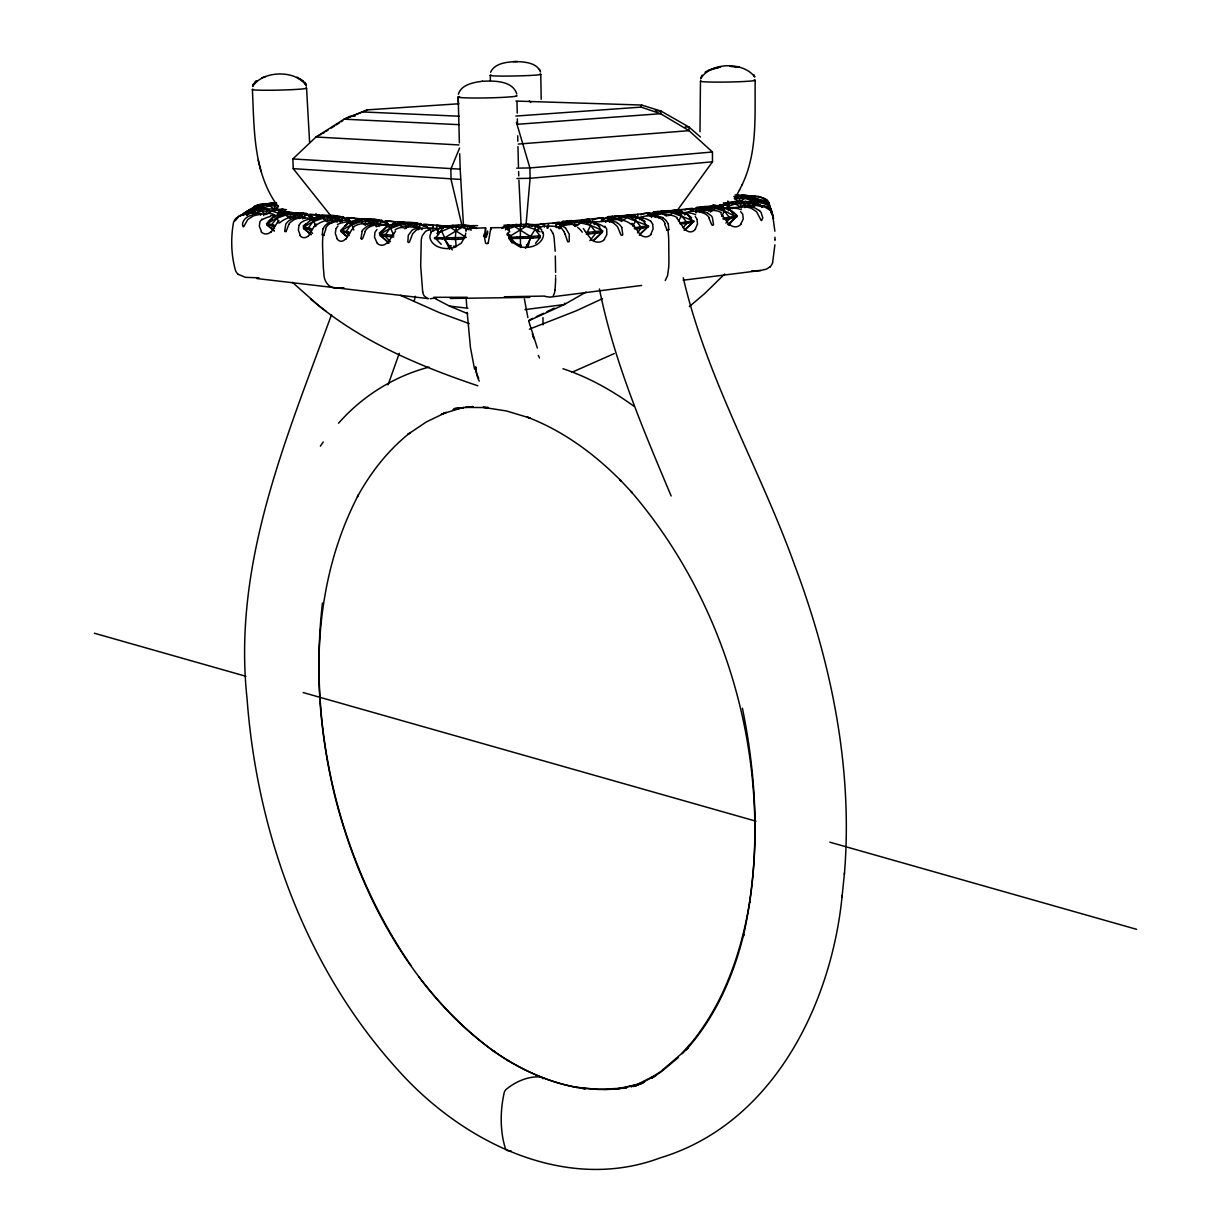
<?xml version="1.0" encoding="UTF-8"?>
<svg xmlns="http://www.w3.org/2000/svg" width="1231" height="1231" viewBox="0 0 1231 1231"><rect width="100%" height="100%" fill="white"/><g stroke="black" fill="none" stroke-linecap="round" stroke-linejoin="round"><path stroke-width="1.5" d="M448.653 226.135L448.653 227.304M508.972 226.273L508.972 225.335M542.994 324.83L542.994 317.567M774.961 239.137L774.961 237.229M487.599 231.028L487.553 233.567M555.612 276.252L555.612 275.436M574.538 225.904L574.554 224.057L560.259 225.565L560.305 228.427M774.961 239.568L774.961 240.522M508.926 227.489L490.877 227.766L488.215 243.015M418.525 229.674L418.463 227.643L414.278 229.058A36.253 19.619 -88 0 0 412.016 230.274L408.246 235.398L407.861 241.938A1.785 1.139 -79.8 0 0 408.353 242.415A2.185 1.385 -80.7 0 0 408.738 242.476L408.861 242.461A1.57 0.985 -77.9 0 0 409.446 242.045L412.631 233.813L415.924 230.397A41.9 22.604 -87.8 0 1 418.54 229.058C422.71 227.889 440.359 226.381 438.174 231.859M603.621 217.949L603.605 220.995M621.286 220.949L621.301 219.133L609.514 220.38L609.53 222.196M508.926 228.12L508.926 229.566M555.612 277.744L555.596 279.299M649.922 213.101L649.891 215.748M666.787 216.133C668.356 211.686 653.415 214.117 655.231 217.348M268.066 221.611L273.282 217.01L279.16 214.517L296.379 215.025L304.873 217.949L304.919 214.332L306.288 213.455L312.397 216.733L314.197 220.01M692.807 208.624L692.776 211.409M555.581 279.745L555.566 281.376M710.425 211.301L710.456 209.747L699.562 210.886L699.562 212.455M555.55 281.822L555.027 289.977M774.899 244.831L772.591 262.865M508.341 232.49L508.434 235.09M699.993 131.779L700.454 81.246M844.343 874.179L844.497 872.733C852.96 767.775 831.294 662.524 794.441 564.583C759.665 468.072 706.471 378.256 683.251 277.714M484.029 234.152L485.491 235.136L484.537 236.691L485.46 236.706L484.075 235.829M316.167 216.01L316.028 213.486M526.16 223.38L530.099 178.295L529.899 167.939L516.405 122.269M520.298 226.473L520.513 247.493M331.524 314.628C286.392 438.421 232.397 563.29 247.046 698.531C257.094 833.926 306.304 969.489 398.582 1070.647C462.225 1141.722 565.137 1193.578 660.308 1157.832C772.068 1124.149 830.956 1005.912 842.05 896.845L842.204 895.245M842.05 896.845L844.497 872.733M322.46 603.005C307.919 728.998 338.956 860.531 410.815 965.335M465.733 233.121L465.318 235.736M456.224 227.443L455.332 237.798L456.255 246.646M508.818 228.597L508.511 230.674M507.295 227.458L507.711 225.119L527.484 224.18L535.07 224.704L540.609 227.443M466.01 231.305L466.426 229.843M700.854 77.892L700.67 78.661L702.224 75.199L700.701 78.63C710.656 62.012 743.57 61.442 754.772 76.999L753.818 74.922L754.511 76.245M414.108 301.487L415.339 296.271M458.363 94.279C461.271 84.431 473.75 82.369 482.521 81.261M276.606 203.623L264.957 204.269L257.848 207.516L263.496 205.177L269.727 205.808L274.051 209.193L274.882 205.808M246.785 215.01L255.079 210.393L261.418 211.055L265.804 214.502L266.681 211.055M562.429 223.611L562.998 221.334L590.126 220.703L599.805 226.519M733.553 213.548L730.045 209.947C719.319 206.223 706.625 207.747 696.13 211.901L697.023 207.362C710.733 205.9 726.89 203.715 736.923 215.533M252.586 86.524C262.68 70.336 295.979 69.49 306.304 85.816L305.15 83.093L306.304 85.816M739.569 949.917L743.77 934.406L743.309 936.329C777.7 781.9 733.999 611.345 631.026 491.477L632.334 492.846L619.901 479.628L621.286 481.09C594.45 453.931 562.967 430.681 527.083 417.063L530.207 418.125L506.418 410.954L482.998 407.307L488.23 407.569L465.472 407.415L473.104 406.569L454.393 408.6L463.918 407.553L453.07 409.584L462.379 407.692L441.406 414.155L446.207 412.37L426.326 421.941L407.784 434.435L410.354 432.558C388.334 449.823 370.823 472.273 357.421 496.739L358.452 494.877C310.289 586.818 310.874 696.884 334.74 795.765C359.775 894.522 411.108 990.94 494.754 1051.92L493.015 1050.674C518.205 1068.339 546.626 1081.911 577.016 1087.45L573.831 1086.973L598.143 1089.466L622.147 1088.158L616.977 1088.912L640.305 1083.726M252.647 86.262L253.401 84.354L252.801 85.678M465.21 236.183L461.286 243.169L454.685 247.277M515.789 116.068L641.074 107.112L641.643 105.035L660.985 111.067L689.006 127.055L700.439 136.98M652.907 216.456L654.092 211.84C666.694 210.916 681.82 207.716 691.653 217.856M527.991 247.231L530.576 236.506L535.116 229.428L535.07 224.704L536.608 227.012M644.675 221.718C634.427 213.425 618.377 217.579 606.868 221.318L608.36 216.61L627.441 215.517L635.15 215.979L644.936 221.58M739.031 951.563C728.198 987.354 711.318 1021.822 686.206 1049.797L688.437 1047.289L682.22 1053.721M490.569 72.275C494.6 63.243 506.557 62.104 515.25 61.596M564.829 303.057L564.321 304.534L528.884 320.691M399.29 353.297L388.042 384.888M298.979 225.365L298.348 230.012L300.133 234.983M322.845 228.904L322.276 234.721M335.955 228.828L335.309 233.49L337.125 238.537M653.246 214.086L654.092 211.84L647.183 215.41C659.724 211.67 674.757 211.332 687.467 214.456L689.929 216.887M668.772 229.551L668.279 223.703M325.892 229.181L323.799 234.859A1.662 0.985 -79.8 0 1 323.399 235.244M505.495 229.874L507.711 225.119L501.771 228.027M459.578 148.043L450.823 169.216L451.085 179.557L461.687 224.35M235.044 220.857L239.583 215.671L253.925 212.486M742.031 184.912C757.757 152.367 754.68 115.329 755.188 80.261M441.206 244.292L436.174 239.091L436.128 237.398L444.099 226.073C454.762 225.796 466.764 222.626 476.474 228.227M362.099 231.259L361.037 238.414M365.299 231.551L362.637 238.552A1.693 1.016 -79.8 0 1 362.083 239.029M726.367 204.608L727.398 202.453L734.799 201.576L753.11 201.699L759.973 204.823L761.989 207.393M736.769 195.037L739.554 189.897M739.462 190.051L742.108 184.742M288.808 224.488L286.192 231.29M490.846 227.812L490.907 229.628M299.118 225.042L300.887 222.611A32.345 25.005 -81.7 0 1 309.75 219.103M525.545 248.154L530.607 238.214L540.07 237.552L540.04 235.86L535.116 229.428L525.991 226.396L507.018 226.027L501.971 228.074M467.257 228.474L485.583 227.843L484.291 236.46L485.568 243.046A1.785 1.754 -55 0 0 488.23 243.03M243.646 214.886L246.431 211.486L251.447 209.285L261.234 207.931L263.572 206.469L263.696 209.47M336.125 228.458L337.956 225.981M393.489 234.198L387.426 243.415M721.628 216.302L724.382 211.224L723.12 206.762L724.043 208.947L719.258 206.531M678.45 221.272L681.528 215.779L680.528 211.224L681.605 213.425L672.818 210.778L668.787 212.655M313.982 226.796L308.627 235.798M351.466 230.197L345.896 239.383M632.626 226.227L635.858 220.641L635.15 215.979L636.365 218.21M252.971 214.009L256.602 209.455L265.034 208.778L281.822 209.424L287.762 212.717M276.806 223.411L271.035 232.213M243.23 214.779C245.723 210.101 257.91 206.623 260.603 209.87M393.735 233.767L395.551 231.213M566.352 222.549L559.151 228.766L562.998 221.334L555.766 225.011C570.999 218.995 588.818 223.303 602.882 230.966L601.913 232.551L586.356 234.244L590.557 225.458L590.126 220.703L591.511 222.934L586.279 220.457M251.016 210.039L253.832 206.977M271.728 219.441L273.282 217.01L280.622 213.64L299.764 212.886L306.288 213.455L308.427 215.625M314.197 226.442L316.136 223.996M431.081 232.998C427.126 239.06 434.035 245.969 439.882 247.431A23.666 23.358 83.9 0 0 447.315 248.57M351.666 229.889L353.666 227.412M277.052 223.011L278.991 220.611M320.352 446.145L323.276 441.991M345.649 226.165L347.419 223.673C359.483 217.872 375.855 216.81 387.796 223.396L389.365 226.089M676.327 211.747L712.487 161.815L712.441 151.998L689.037 130.671L660.57 113.698L641.074 107.112M695.361 229.012L697.485 223.934L697.054 219.364M650.968 233.936L653.122 228.781L652.645 224.15M384.303 229.674L386.165 227.15C398.413 221.18 415.062 220.211 427.203 226.858L428.865 229.612M247.031 211.932L249.247 209.793A13.526 13.126 37.7 0 1 252.047 208.454M278.268 216.61L280.283 213.963L271.943 211.04L261.418 211.055L254.663 213.409M553.258 295.578L554.119 294.009A13.126 4.385 86.7 0 0 554.996 290.07M535.547 243.307L540.07 237.552M241.214 215.487L243.523 213.286A13.756 13.403 54.8 0 1 246.354 211.855L250.155 210.809M589.926 240.63L595.604 233.49L595.573 231.797L590.557 225.458L585.633 222.088M750.725 201.053L752.633 198.683L750.772 196.498M637.458 232.782L640.889 228.551L648.614 226.673M683.082 227.766L686.544 223.58L693.961 221.749M740.831 223.996L743.247 218.964L742.755 214.44A7.832 7.186 -36.3 0 0 742.57 214.009L740.631 211.67M725.905 223.042L729.383 218.918L736.846 217.025M665.248 280.545L667.617 275.436L668.695 267.235A106.543 71.983 84.1 0 0 668.91 262.034L668.725 240.122A112.667 75.983 84.3 0 0 668.556 236.552L668.325 233.536A44.947 30.852 84.5 0 0 667.956 230.243L666.848 230.182M388.873 243.123L379.64 234.198L386.165 227.15L393.674 223.596M604.329 239.137L606.821 234.629L606.714 229.104A8.74 7.494 -55.6 0 0 606.483 228.72L604.852 226.212M347.204 236.968L340.572 230.505L347.419 223.673L354.867 220.18M310.874 234.567L303.272 228.058C312.105 212.748 338.294 211.886 351.881 221.949M444.791 227.196L442.729 226.042A43.824 23.435 -87.8 0 0 438.651 225.519L436.513 225.519L436.59 228.551A6.001 3.293 -88.2 0 1 436.543 229.597L443.16 226.996L461.917 227.35L471.381 225.658L473.135 227.966M338.51 423.249C362.283 396.151 394.135 376.24 429.019 367.115M266.542 223.303L267.342 223.611L273.282 217.01M246.969 215.379L249.354 212.763L256.602 209.455M724.69 274.005L704.624 293.609L689.36 306.596M537.716 225.935L538.516 225.211M376.963 229.535L375.132 232.044A8.632 7.925 34.9 0 0 374.916 232.459L374.501 237.198L376.84 242.384M594.188 240.183L601.913 232.551L601.882 230.859L597.097 224.057L589.757 221.657L581.509 222.534L575.662 226.335L570.199 222.796L558.12 227.827M719.458 208.024L735.045 216.441L736.846 216.087M639.274 235.183L646.983 227.643L646.967 225.981L642.09 219.272M390.396 241.661L385.38 236.521L385.349 234.844L392.566 224.55L410.939 225.119L419.617 224.365L420.602 223.411L422.479 225.642M467.518 228.197L467.657 229.151M685.544 229.335L692.438 222.688L692.407 221.057L687.467 214.456M770.067 266.85L766.359 269.158L760.696 270.481M712.795 207.223L715.765 205.038M728.198 224.611L735.061 218.056L735.045 216.441L730.045 209.947M331.755 217.01L293.224 168.662L292.855 158.937L316.013 137.01L344.065 119.192L367.623 109.851L458.978 103.758M593.48 240.337L601.913 232.551M639.997 234.059L646.983 227.643M728.49 224.858L731.306 222.288M684.082 230.289L692.438 222.688M728.136 224.304L735.061 218.056M678.419 1057.46L661.201 1071.801L651.445 1078.294L655.938 1075.479L635.673 1085.88L644.582 1082.08L634.103 1086.019L639.597 1084.249M262.08 219.056L260.11 221.457A7.771 7.294 31.2 0 0 259.895 221.872L259.31 226.366L261.387 231.29M303.088 226.119L305.75 223.78M344.711 226.027L347.419 223.673M379.271 233.151L386.165 227.15M714.057 204.685L713.334 205.269A9.725 9.571 -48.4 0 0 712.057 206.639M696.13 211.886L700.901 208.454M432.958 231.089L435.974 229.397M657.816 212.963L652.922 216.456L661.678 213.194L665.817 215.764M606.883 221.318L611.899 217.779M727.952 201.269L728.136 202.423L720.827 205.977L727.536 203.377L735.215 203.823L740.723 207.131L745.924 203.5L753.341 202.623L759.973 204.823L752.172 202.115L751.879 200.93M752.926 196.529L751.849 196.514L753.234 201.022L744.786 198.36L734.261 198.668L739.677 201.915L744.786 198.36L752.033 197.514L758.542 199.684L751.818 196.621L733.876 196.514L737.292 197.914M317.121 216.856L309.735 220.287M710.302 212.04L715.657 208.424L724.382 211.224L729.368 217.302L729.383 218.918L723.105 219.118M668.571 215.702L672.695 212.932L693.945 221.041M542.502 224.796L543.348 224.288A38.946 17.003 86 0 1 545.579 223.673L559.582 222.411L555.797 222.611A40.392 22.543 79.3 0 0 554.55 222.842L552.827 223.488M279.083 211.286L279.622 211.286M265.834 214.502L271.943 211.04L281.822 209.424L283.976 211.501M282.884 208.778L282.007 209.347L284.792 209.516M621.24 221.488L626.918 217.749L648.599 225.95M396.136 224.873L380.271 234.09L380.317 235.752L388.796 242.799M323.076 133.302L324.707 132.256M326.338 131.209L327.969 130.163M331.247 128.055L334.524 125.962M336.155 124.916L339.448 122.808M341.079 121.761L342.726 120.7M346.019 118.607L349.296 116.499L355.036 116.099M357.098 221.411L341.51 230.489L341.541 232.136L347.142 236.752M282.238 214.979L284.9 213.302M319.137 218.056L303.811 226.996L303.842 228.612L311.243 234.69M266.142 205.054L268.804 203.777A34.976 27.513 79.9 0 1 272.39 203.023M282.422 214.81L267.342 223.611L267.389 225.211L274.375 231.089M714.349 207.5L715.934 206.593M278.329 205.808L269.727 205.808L261.449 208.701L264.957 204.269M252.386 210.501A65.628 60.011 8.5 0 1 256.017 210.086L260.541 208.362M267.512 204.007C265.819 202.93 256.233 204.192 253.586 207.485A11.802 9.986 78.1 0 0 252.016 209.916M318.675 218.195L321.414 216.502M280.622 213.64L271.851 224.304L271.897 225.919L274.575 228.566M356.344 221.534L359.175 219.81M434.466 237.598L444.745 237.783L461.917 227.35L469.18 229.782M583.602 220.78L585.402 219.887M395.074 224.965L397.998 223.226M404.707 228.812L410.939 225.119L419.879 228.181L419.617 224.365L417.017 223.088M366.946 224.381C372.901 219.795 381.256 220.395 387.796 223.396M640.874 214.794L642.705 213.902A38.853 26.02 86.1 0 1 647.429 213.117L649.922 212.978L627.241 215.394A24.035 16.48 84.4 0 0 626.641 215.579A12.525 9.325 77.2 0 0 625.656 215.887M714.996 207.424L715.811 206.993M328.708 220.964L333.355 218.287L341.956 217.579L349.466 220.01L351.343 223.334M563.998 222.719L567.122 220.903M586.002 292.132L564.321 304.534L524.929 309.627M594.173 219.672L596.081 218.779A25.913 17.88 85.8 0 1 597.158 218.456L603.621 217.81L590.403 219.01A42.531 27.959 84 0 0 585.864 219.687M291.747 217.656L296.379 215.025L304.919 214.332L312.397 216.733M612.376 216.194L607.652 218.872L608.36 216.61L601.282 220.226L608.052 217.533L615.746 218.01L619.87 220.626M274.067 209.193L278.56 206.639M654.83 213.209L658 211.44M436.897 233.351L450.546 227.535L466.257 237.46L444.745 237.783L441.452 230.828M697.638 208.731L700.824 206.977M296.871 214.456L299.764 212.886L306.688 215.071M272.651 210.255L275.467 208.762L280.576 210.409M333.478 217.672L336.478 216.087L343.495 218.302M321.66 134.041L316.013 137.01L458.917 144.935M459.163 124.67L344.065 119.192L367.623 109.851M697.023 207.362L690.268 210.886L697.038 208.239L704.763 208.685L708.918 211.193M371.316 220.995L374.424 219.38L383.333 222.211L381.364 219.995L380.241 220.934L380.41 224.673L371.608 221.642L353.636 221.118L346.373 231.228L346.419 232.89L349.112 235.613M723.105 218.164L735.045 216.441M460.64 226.843L463.979 225.135L471.304 227.396M410.231 224.411L413.447 222.78L418.863 224.504M676.604 212.532L681.528 215.779L686.529 221.949L686.544 223.58L680.128 223.78L680.112 222.826L692.407 221.057M602.528 298.641L576.185 310.827L529.422 329.154M523.59 226.104L527.484 224.18L532.961 225.873M580.447 220.826L581.663 220.287A42.193 27.713 84.2 0 1 586.679 219.472L588.864 219.349L588.88 220.949M634.304 227.812L646.967 225.981M444.099 226.073L436.59 229.705L443.622 226.535M579.816 221.488L582.448 220.211L587.879 221.857M586.31 232.551L601.882 230.859M529.13 320.106L532.7 318.398M536.27 316.69L543.41 313.29M546.979 311.581L550.549 309.873M551.734 309.304L554.119 308.165M624.779 216.779L627.441 215.517L632.796 217.133M614.331 353.543L572.092 372.224M684.159 209.978L685.405 209.439M710.718 207.47L713.103 206.546A42.823 37.392 81.1 0 1 719.35 205.592L728.506 204.761L728.521 207.824A5.124 4.724 81.7 0 0 728.583 208.67M720.827 205.977L727.475 202.915L723.289 202.946M672.818 211.163L674.111 210.624A41.008 29.298 84 0 1 679.404 209.793M711.333 208.193L715.396 206.316L720.581 207.901M239.722 215.702L235.89 218.364A12.187 11.802 -83.8 0 0 233.521 222.442C230.659 238.137 231.136 255.186 235.536 270.589A12.125 11.756 -79.3 0 0 238.214 274.405M740.339 198.006L744.293 196.206L752.633 198.683M741.401 203.1L745.432 201.269L753.941 203.792L753.11 201.699L754.557 206.223L745.924 203.5L735.215 203.823L726.721 207.039L728.752 210.286M501.709 228.104L507.372 225.581M257.848 207.516L264.219 204.731M249.354 212.763L255.848 209.916M659.754 212.301L660.37 212.055A25.389 17.265 82.9 0 1 661.416 211.747L666.679 211.132M707.902 207.485L709.502 206.931A36.93 32.206 81.5 0 1 713.765 206.131L728.506 204.731M669.91 211.24L670.572 210.993A41.423 29.559 84.1 0 1 675.865 210.162M437.113 228.935L438.174 228.551M507.018 229.32L514.604 226.566L530.576 236.506L540.04 235.86M716.781 206.223L719.643 205.362M252.016 208.378L255.91 207.331M728.044 204.007L734.799 201.576L738.292 202.992M565.952 222.365L571.246 220.472L574.215 221.626M611.145 217.641L616.377 215.779L619.255 216.902M656.708 212.871L661.893 211.024L664.663 212.147M699.47 208.393L704.609 206.577L708.641 208.254M304.288 226.104L303.595 227.15L305.242 225.765M447.422 227.166L452.716 225.304L457.409 227.089M261.711 77.892L265.557 76.553M510.85 226.212L516.189 224.35L520.759 226.135M250.693 215.533C246.154 216.502 240.737 222.042 243.061 226.735A2.047 1.216 -81.5 0 0 243.399 226.75A1.662 0.985 -80.5 0 0 243.83 226.519L247.77 219.487L253.217 216.01A33.976 31.868 -81.5 0 1 256.864 214.994C262.326 214.148 275.836 210.747 274.99 217.764M284.207 214.671L289.162 212.963L293.855 214.671M320.66 217.887L325.707 216.148L328.846 217.318M358.344 221.226L363.484 219.457L368.192 221.211M397.09 224.642L402.322 222.857L405.461 224.042M268.435 205.254L273.205 203.623L277.744 205.269M260.172 210.424L265.034 208.778L269.681 210.455M638.751 1084.219L630.964 1086.711L642.29 1082.649L633.211 1086.527L655.061 1075.432L650.553 1078.325L661.032 1071.293L680.835 1054.29L690.114 1044.365L687.944 1046.935C723.089 1005.927 741.462 953.209 749.925 900.507L749.633 902.231C759.373 837.834 755.465 771.852 742.401 708.21M717.796 206.208L719.012 205.869L719.042 207.485M431.296 228.658L425.618 231.305L422.479 235.383A13.156 6.032 -88.7 0 0 421.248 240.014L420.679 265.834L422.679 291.885M402.291 227.396L405.891 226.519L418.463 227.643M641.474 1083.588L621.717 1088.404L626.841 1087.604L615.823 1089.02L604.683 1089.604L582.201 1088.327L585.433 1088.727C557.551 1085.08 530.961 1074.463 507.003 1059.953L508.865 1061.122C473.535 1039.456 443.699 1009.759 418.802 976.814M243.446 214.086L249.554 212.825M700.824 207.747L702.085 207.454A38.7 30.637 -89.2 0 1 703.778 207.177L719.042 205.762M436.497 297.81L430.435 298.733M324.846 220.072L337.094 220.411L337.156 222.18M309.735 218.733L312.443 218.226L312.505 220.764M362.683 223.442L375.701 223.842L375.763 225.842M270.512 215.64L274.913 214.886M386.534 225.458L388.904 225.011L388.934 227.427M288.069 216.687L299.672 217.087L299.718 218.641M300.302 217.779L312.443 218.226M266.558 223.627L267.389 225.211L275.405 225.719L267.342 223.611M303.842 228.612L312.151 229.135L303.811 226.996M507.603 234.044L509.003 236.829L511.557 237.214L530.576 236.506M375.701 223.842L373.347 224.288A44.331 33.622 -85.2 0 0 367.177 226.196L363.299 229.32A10.233 7.94 -88.5 0 0 362.083 231.243M388.904 225.011L378.933 224.119L371.608 226.027A26.128 19.788 -85.6 0 0 370.423 226.566A13.326 10.156 -87.3 0 0 365.007 231.259M341.541 232.136L350.143 232.69L341.51 230.489M337.094 220.411L329.693 222.272A25.62 19.958 -85.7 0 0 328.508 222.796M349.958 224.119C349.45 217.672 337.894 220.872 332.801 222.549A25.651 19.988 -85.6 0 0 331.616 223.073M349.896 221.549L347.111 222.057A33.822 27.621 88.7 0 0 337.448 224.488M380.317 235.752L393.766 237.014M299.672 217.087L292.209 218.903A25.297 20.235 -85.7 0 0 290.978 219.41M463.595 237.922L463.61 238.922L455.362 239.506L434.481 238.583M530.607 238.214L509.034 238.537L509.003 236.829L525.991 226.396L534.485 225.627L538.978 227.119M272.39 203.007L276.436 202.684L268.45 203.454L268.512 204.977M722.905 204.777L723.674 204.685M550.488 297.071L641.597 285.454M634.319 228.766L640.889 228.551L640.859 226.889L635.858 220.641L630.934 217.333M683.174 280.206L760.589 270.481L753.864 270.928M472.042 225.658L477.628 225.627M260.649 215.148L260.587 213.609L254.955 214.44A39.192 36.776 -81.4 0 0 250.693 215.517M723.397 205.1L728.429 204.315M251.94 212.517L254.248 212.286L254.294 213.625M380.271 234.09L393.72 235.336L390.719 228.381L399.706 225.196L403.46 227.904M744.94 207.654L744.924 206.116L756.142 205.423L764.943 207.131L770.067 210.193A12.341 11.448 81.5 0 1 772.545 214.24M538.224 230.366C535.485 224.657 555.012 225.919 559.289 227.104A38.93 17.111 86.1 0 1 561.582 228.474L564.09 231.597M594.158 222.811L594.127 221.995L607.852 221.165A44.962 29.729 84 0 1 613.346 222.934L616.869 225.95A10.279 6.617 82.5 0 1 618.024 227.873L620.886 234.829A1.708 1.262 76.4 0 0 622.778 234.659L621.763 227.458M639.781 217.995C644.259 215.148 652.399 215.302 658.17 217.625A25.82 17.849 84.4 0 1 659.247 218.102M684.775 213.24C689.314 210.409 697.269 210.701 703.024 212.948A24.959 17.926 84.4 0 1 703.978 213.348A13.033 9.433 86.1 0 1 709.179 217.733M728.521 210.747L728.475 207.839L744.94 206.885A42.67 37.422 81.4 0 1 751.295 208.27L756.526 211.686L761.035 220.241A1.631 1.123 80.4 0 0 761.65 220.503L762.774 217.841L761.25 212.932A9.894 8.848 86.6 0 0 759.496 210.578M531.946 226.058L531.884 224.888L544.379 223.996L544.425 227.027M588.864 219.349L574.185 220.688M634.073 216.01L634.057 214.625L619.224 215.994A39.146 27.467 82.1 0 0 614.254 216.825M666.894 211.132L678.173 210.024L678.189 212.363M679.404 209.732L692.807 208.501L689.945 208.608M482.152 81.292C493.754 80.692 512.435 80.43 516.789 93.879M712.487 161.815L530.099 178.295L516.928 178.51M263.296 204.392L257.187 205.439A15.741 13.603 85.3 0 0 253.724 206.731M712.441 151.998L529.899 167.939L516.712 168.139M324.199 235.29L322.968 235.398A44.685 34.591 -85.7 0 0 322.707 238.66L322.584 241.661A112.206 85.539 -85.5 0 0 322.537 245.215L323.307 266.958A100.557 76.861 -85.2 0 0 323.861 272.974C323.568 280.899 328.862 289.116 337.494 287.916A99.219 77.061 -87.1 0 0 342.987 287.7L343.834 287.654M517.251 124.3L660.57 113.698L660.985 111.067L655.231 110.836M423.602 226.258L423.526 224.534L436.189 225.181A39.592 21.204 -87.7 0 1 439.744 225.889M263.572 206.469L261.464 206.608A65.32 63.35 -52.4 0 0 258.664 206.762A45.532 44.562 -72.6 0 0 255.879 207.131M265.281 204.238L267.327 204.131L267.342 205.069M675.865 210.101L678.173 210.024M444.745 226.089L446.068 226.058M511.25 1151.062L507.249 1150.493A10.202 6.986 -67.8 0 1 505.664 1149.308C499.817 1131.443 500.094 1110.27 504.371 1091.959A10.233 7.063 -68.4 0 1 505.879 1089.62C515.158 1081.726 528.73 1075.786 540.948 1077.017A10.14 6.955 -68.9 0 1 542.486 1078.233L542.917 1078.787M423.51 224.381L426.095 224.35A39.177 26.02 -85.2 0 1 430.927 225.242M259.002 277.852L245.461 277.329L238.26 274.359M346.68 220.226L346.68 217.656L352.128 217.856A37.376 28.513 -87.6 0 1 352.758 217.933L354.39 218.256A22.866 17.434 -87.8 0 1 354.759 218.364L357.498 219.564M395.043 222.257L393.581 221.749A40.854 31.729 -86.9 0 0 388.027 221.088L385.118 221.026L397.382 221.872A42.285 31.852 -85.1 0 1 403.137 222.519L405.214 223.411M398.152 223.365L398.121 222.165L400.614 222.149A42.023 31.637 -85.2 0 1 406.368 222.796M398.121 222.165L415.062 223.396M346.557 217.656L364.161 219.072A23.866 18.45 -85.6 0 1 364.838 219.241M359.729 220.964L359.652 218.81L367.315 219.349A23.897 18.48 -85.7 0 1 368.007 219.518M515.512 61.596C524.191 61.796 536.916 62.473 540.532 71.983M513.189 61.627L517.574 61.55M317.983 215.102A26.59 20.588 -83.6 0 0 316.305 214.763L309.75 214.44L321.83 215.271M322.384 217.287L322.322 215.548L324.876 215.548A41.085 32.621 -85.3 0 1 330.77 216.194L333.57 217.456M515.974 101.065L641.643 105.035M518.282 144.073L689.037 130.671L689.006 127.055L685.175 126.885M463.395 224.273L460.194 169.17L292.855 158.937M460.486 179.418L293.224 168.662M503.91 225.227L508.972 225.15M483.706 235.66L485.999 235.629L485.583 227.843M507.326 235.306L509.634 235.275A17.511 3.831 -88.8 0 0 509.911 234.506M467.318 297.286L433.82 297.302M504.295 296.779L544.225 296.086M450.254 298.456L529.792 297.379M287.469 213.825L287.423 212.501L299.025 213.271A37.269 32.206 -85.8 0 1 304.596 213.686M752.664 270.958L751.525 270.958M633.888 214.625L631.164 214.963A24.005 16.434 84.4 0 0 630.441 215.179M667.541 211.117L667.679 212.378M741.985 196.468L741.97 195.36L758.511 196.36L766.805 199.637A11.941 10.756 -76.7 0 1 769.129 203.361L773.56 218.626M735.138 194.883L744.524 195.39A32.975 28.482 -79.4 0 1 747.832 195.96L749.387 196.483M741.97 195.36L747.063 195.529A38.146 32.929 -79.1 0 1 750.91 196.083L752.233 196.452M278.468 215.563A5.062 4.878 -83.8 0 0 278.498 214.733L278.391 211.701L287.808 212.286A41.177 38.469 -81 0 1 294.501 213.04L296.24 213.609M287.423 212.501L292.686 212.655A37.315 34.837 -81.5 0 1 298.533 213.532M549.641 297.117L545.933 296.548M279.237 211.686L280.499 211.317M436.513 225.519L451.438 226.089M751.31 202.423A5.355 5.278 85.7 0 0 751.341 201.853L751.341 198.806L753.526 198.883A66.012 64.935 24.9 0 1 757.157 199.207A45.224 44.885 34.5 0 1 759.358 199.622M280.237 211.701L281.36 211.347L280.668 211.717M281.576 211.347L283.422 211.455M544.379 223.996L542.64 223.98A45.27 19.727 86.1 0 0 539.517 224.581M281.545 211.747L291.855 213.594M363.576 111.975L459.148 116.206M753.28 202.146L754.372 202.207M755.157 196.606L760.835 197.283M734.799 66.674L739.292 67.336L730.106 66.382M752.987 205.162L752.957 206.854M283.253 211.84L285.438 211.624M755.018 204.638L752.756 204.484L752.772 206.239M285.007 209.532L286.577 209.67M322.322 215.548L334.432 216.348A39.961 30.806 -83.6 0 1 339.833 216.995L340.541 217.272M359.652 218.81L375.486 219.887A37.684 29.529 -82.9 0 1 376.132 219.98L377.809 220.303A23.066 18.065 -83.4 0 1 378.179 220.411L379.64 220.903M260.587 213.609L253.201 212.963L253.278 214.825M744.924 206.116L750.618 206.854M757.234 204.854L764.143 206.177M256.787 278.545L428.757 298.671M728.475 207.839L732.876 208.516M435.328 298.718L449.453 306.073L467.903 308.258M521.282 245.246L518.02 244.384M699.562 210.886L701.747 211.24M639.766 217.195L642.659 217.702M710.456 209.747L712.58 210.101M655.215 215.563L661.909 217.225A25.789 17.819 84.4 0 1 662.986 217.718M621.301 219.133L623.794 219.58M684.759 212.455L687.19 212.886A32.514 23.374 90 0 1 695.684 214.779M666.802 214.332L669.526 214.856M594.127 221.995L596.235 222.38M609.514 220.38L616.177 222.165A25.636 16.988 84.4 0 1 617.085 222.596M759.389 199.453L763.235 200.345M760.173 202.792L764.236 203.746A13.88 13.664 -64.5 0 1 767.19 205.085L769.59 207.254M288.408 212.071L292.855 213.502M574.554 224.057L577.801 224.919M735.661 215.256L736.754 215.656M545.764 296.502L544.964 296.286M427.557 298.456L424.172 295.902A13.095 6.001 -88.3 0 1 422.679 291.87M560.259 225.565L562.182 226.196A45.162 19.911 85.9 0 1 565.614 228.012M94.387 633.242L245.908 676.296M303.195 692.561L755.942 821.185M829.863 842.189L1136.613 929.328M317.983 215.148L320.075 215.948M406.353 222.857L407.784 223.365M562.967 368.731C588.433 377.148 612.053 390.442 633.734 406.107M280.391 210.363L286.284 212.255M419.617 224.365L427.203 226.858M451.423 245.938L450.238 245.492M477.843 385.78C421.279 366.715 364.961 343.172 318.214 305.242L326.153 311.428M345.249 218.856L343.203 216.671L341.956 217.579L342.018 221.257L333.355 218.287L315.782 217.764L308.489 227.72L308.535 229.335L312.566 233.382M430.973 225.011L432.866 225.827M305.827 214.24L307.365 214.84M469.257 323.645L439.39 312.628L400.383 295.302M751.926 197.068L758.542 199.684M534.777 225.165L539.101 226.935M470.965 226.119L476.72 228.489L470.55 226.581L470.996 230.382M449.453 306.073L467.703 313.674M281.099 209.886L286.1 212.009M753.003 196.714L754.465 197.422M547.426 227.366L548.426 227.858M303.026 213.163L307.073 215.01M517.543 244.184L515.466 243.046M339.833 216.379L342.541 217.61M377.886 219.687L383.333 222.211M631.288 215.748L634.657 217.379M535.116 229.428L540.024 231.813M676.665 210.993L681.589 213.425M707.533 212.978L711.241 215.81A10.002 7.371 87.2 0 1 712.426 217.656L713.503 224.611A1.662 1.123 77.3 0 1 711.764 224.796L708.902 218.041M764.466 198.453L768.698 202.576L770.821 211.132M330.524 217.195L327.708 215.994A40.731 32.36 -85.2 0 0 321.83 215.348M440.267 226.196L442.606 228.474M539.424 227.812L541.732 229.782M308.089 215.225L309.458 216.179M766.144 201.669L768.513 203.761A7.909 6.478 31.4 0 1 768.975 204.054M767.99 207.901L771.175 211.101M303.103 80.769L296.902 77.245L304.657 82.431M767.452 204.1C764.42 202.13 751.479 198.053 752.172 203.069M515.22 242.861L511.896 239.522M592.08 240.507L585.279 231.443M365.392 225.288L360.56 221.718L351.712 224.858L353.836 229.982M415.278 224.734L419.879 228.181M327.169 221.857L322.491 218.349L313.782 221.442L315.782 226.489M736.769 216.579L736.338 215.563M375.932 221.288L380.394 224.657M290.193 218.533L285.669 215.102L277.098 218.133L278.975 223.103M337.663 217.933L342.003 221.241M729.598 225.242L723.059 216.548M300.656 214.686L304.873 217.949M267.389 225.211L273.251 229.997M310.597 298.948L318.29 305.303L292.424 282.345M565.614 228.074L569.245 234.213L569.23 241.43A1.739 1.277 79.2 0 1 568.63 241.845L568.183 241.861A1.539 1.123 80.1 0 1 567.645 241.615L565.106 234.136M640.52 235.106L634.18 226.104M271.112 228.043L273.974 230.505M759.465 210.624L754.865 207.947A36.684 32.206 81.5 0 0 750.618 206.87M768.159 204.685C765.667 201.592 751.741 197.683 751.71 202.53M685.205 230.135L679.127 221.288M767.682 203.961L771.283 210.024M550.472 229.32L553.073 233.536M632.011 223.303L633.95 225.735M650.722 221.303L652.461 223.734A8.817 7.586 -59.7 0 1 652.568 224.196M720.92 213.794L722.797 216.148M529.222 100.834L530.807 102.481M677.035 218.487L678.881 220.888M695.238 216.533L696.884 218.949M768.359 204.577L770.914 208.885L773.314 218.672M583.371 228.504L585.048 231.013M444.745 237.783L444.791 239.476L452.254 249.908M509.034 238.537L512.111 243.015M768.806 204.131L771.575 213.425L771.252 212.009M769.883 207.639L771.114 209.809M275.067 202.269C253.124 168.939 254.263 127.762 252.386 89.524M539.455 69.428L540.117 70.644M444.791 239.476L449.684 249.185M485.429 235.013L485.46 236.706M671.141 495.955C642.844 428.65 613.869 360.914 599.435 288.993M664.617 224.104L666.956 229.751A1.77 1.216 76.8 0 0 667.448 230.135M772.56 214.24L774.868 231.228M537.362 348.004L528.791 321.291M542.979 231.92C545.133 237.798 539.824 243.646 534.546 245.677A22.573 22.312 -75.8 0 1 527.853 247.293A23.343 23.081 -86.8 0 1 526.222 247.416A22.45 22.204 -87.9 0 1 518.943 246.354L511.619 241.722L508.511 235.536M533.054 336.063L534.008 338.864L532.331 333.786M771.16 209.655L771.868 212.332L771.237 209.916M260.972 171.232L258.171 160.107M474.566 369.223L470.427 347.373L467.195 312.397M751.341 198.806L751.664 200.053M458.347 225.227L458.963 227.689M527.884 317.613L524.375 298.964M309.596 142.442L306.565 88.155M466.811 307.196L466.134 297.902M290.393 216.256L290.47 217.81M327.523 219.564L327.6 221.134M309.766 214.579L309.904 217.333M740.57 203.669L740.739 207.131M739.523 198.514L739.677 201.899M521.098 225.335L518.913 180.234M365.453 222.919L365.53 224.719M405.891 226.519L405.968 228.351M385.118 221.18L385.257 224.011M471.765 227.027L471.719 225.904M258.218 210.778L258.187 209.824M282.084 211.101L282.022 209.532M263.696 213.886L263.773 215.61M261.234 207.931L261.311 209.809M555.166 251.247L554.135 238.152A13.187 4.401 87 0 0 553.088 233.49M302.703 217.348L302.764 218.918M284.346 213.548L284.284 212.224M577.077 221.872L577.031 220.718M460.194 169.17L459.686 153.737M319.337 217.21L319.275 215.271M279.083 211.347L279.114 212.271M594.173 223.211L594.219 224.627M340.218 220.688L340.279 222.272M621.901 217.164L621.87 216.041M518.605 171.463L518.759 175.941M378.933 224.119L378.979 225.935M356.575 220.872L356.498 218.533M639.797 218.379L639.828 219.78M270.389 224.488L270.42 225.411M268.127 224.134L268.158 225.058M266.819 223.734L266.85 224.657M422.002 227.95L422.048 229.582M394.966 224.657L394.889 221.888M273.513 224.781L273.544 225.704M555.319 256.002L555.596 272.343M518.466 166.785L517.943 146.566M459.363 142.827L458.209 97.08M433.066 228.443L432.989 225.211M430.465 228.704L430.527 230.859M310.212 228.181L310.243 229.135M306.981 227.889L307.011 228.828M304.626 227.52L304.657 228.474M684.79 213.625L684.821 215.01M443.222 226.104L443.268 228.397M490.261 75.368L490.384 80.446M458.209 97.003L458.363 102.896M458.086 238.106L458.117 239.091M452.608 238.183L452.623 239.168M447.268 238.168L447.299 239.153M442.344 238.06L442.375 239.045M438.021 237.875L438.051 238.86M348.158 231.72L348.173 232.674M344.834 231.413L344.849 232.367M342.372 231.028L342.403 231.982M340.91 230.612L340.925 231.566M295.902 213.378L295.932 214.471M708.902 208.054L708.887 206.962M593.496 232.367L593.527 233.336M588.849 232.736L588.864 233.721M600.651 231.459L600.666 232.428M597.466 231.936L597.497 232.905M517.712 135.795L517.82 141.211M517.359 118.807L517.466 124.531M485.276 235.029L485.137 236.567M484.783 234.69L484.814 235.675M391.381 235.583L391.412 236.567M387.18 235.336L387.196 236.321M383.749 235.029L383.764 235.998M381.195 234.644L381.21 235.613M522.436 237.152L522.452 238.137M517.005 101.542L517.235 113.083M516.928 237.229L516.943 238.214M511.557 237.214L511.573 238.199M331.601 216.487L331.631 217.595M647.906 226.073L647.921 227.043M645.783 226.566L645.798 227.52M642.705 227.012L642.72 227.981M638.843 227.443L638.858 228.397M548.38 223.58L548.426 226.612A6.001 2.57 86.5 0 0 548.395 227.15M547.18 226.95L547.21 228.32M541.194 99.28L540.778 74.337M537.793 224.688L537.839 227.135M537.901 236.398L537.916 237.383M533.146 236.721L533.161 237.706M527.914 236.968L527.93 237.968M556.243 225.996L556.274 227.627M369.7 219.826L369.715 220.949M693.299 221.165L693.315 222.103M691.268 221.626L691.283 222.565M688.314 222.072L688.329 223.026M684.559 222.472L684.574 223.427M592.603 218.964L592.65 222.149M605.79 222.396L605.76 220.78M408.338 223.196L408.353 224.334M735.892 216.548L735.907 217.472M733.953 216.995L733.968 217.933M731.106 217.425L731.106 218.364M727.444 217.825L727.459 218.764M637.843 214.24L637.873 217.379A5.709 3.847 85 0 0 637.904 218.379M651.476 217.548L651.461 215.964M681.712 209.655L681.728 212.378M696.023 212.84L696.007 211.27M738.369 197.514L738.369 195.114M728.429 204.392L728.444 206.239M722.628 205.377L722.643 207.485M727.86 201.253L727.936 203.731M559.582 224.673L559.582 222.549M750.618 195.929L750.633 197.622M741.354 206.485L741.354 208.039M516.343 95.51A29.375 1.477 -1.2 0 1 485.983 97.926A29.375 1.477 -1.2 0 1 459.594 96.557M305.857 87.924A27.113 1.246 -1.4 0 1 279.575 90.094A27.113 1.246 -1.4 0 1 253.047 89.217M754.126 79.969A27.374 1.277 -1 0 1 728.89 82.015A27.374 1.277 -1 0 1 701.024 80.984M539.932 74.075A25.266 1.093 -1.2 0 1 515.343 75.968A25.266 1.093 -1.2 0 1 491.184 75.076M479.244 381.133A31.729 31.206 -22.8 0 1 475.812 366.976M538.332 355.436A31.744 28.328 6.5 0 1 539.47 357.975M478.705 378.24A31.744 28.328 6.6 0 1 475.658 367.269M250.232 211.132A45.27 42.254 12 0 1 252.432 210.763M240.753 215.779A7.971 6.57 -55.1 0 1 241.045 215.363M239.691 215.917A18.619 17.434 -51.8 0 1 243.507 214.363M249.616 212.594A77.753 71.352 25.2 0 1 251.893 212.301M263.388 204.638A72.952 55.564 34.3 0 1 265.357 204.5M308.566 235.598A11.648 7.432 -82.6 0 1 299.856 235.475M316.475 224.965A33.483 24.62 -80.4 0 1 324.892 220.918M262.311 219.657A29.036 24.297 -66.1 0 1 270.543 216.456M270.928 231.859A15.341 9.54 -83.2 0 1 261.157 231.828M279.883 222.703A32.191 23.681 -79.3 0 1 288.192 217.949M364.807 219.487A12.448 8.648 86 0 1 366.176 220.103M438.559 234.675A5.94 3.478 -88.3 0 1 437.867 231.967M509.634 236.121A5.986 1.416 89 0 1 509.342 235.829M537.716 230.182A5.94 1.908 -82.3 0 1 537.455 231.505M487.491 232.905A17.557 2.801 -85.8 0 1 485.953 237.521M433.004 228.443A5.893 2.924 -86.8 0 1 432.927 229.597M466.657 229.058A71.952 13.541 71.9 0 1 467.211 228.366M466.134 228.843A49.517 8.971 74.5 0 1 466.518 228.535M465.672 230.074A14.926 1.431 89 0 1 466.01 230.305M464.887 236.075A8.74 2.662 -66.7 0 1 464.779 236.49M454.67 247.262A22.943 22.65 -86.3 0 1 447.53 248.539M430.835 232.336A20.265 10.125 80.5 0 1 432.881 230.797M436.297 228.735A81.969 25.251 -60.6 0 1 437.359 228.335M456.193 246.062A9.617 6.247 -15.8 0 1 453.485 246.231M539.147 228.243A81.231 13.495 61.2 0 1 539.855 228.735M541.563 230.736A17.557 5.54 -88.5 0 1 542.625 233.121M508.188 235.367A8.617 4.278 60.7 0 1 508.126 234.906M507.988 229.982A14.926 1.785 84 0 1 508.372 229.474M507.31 233.244A71.829 2.108 -74.3 0 1 507.049 234.459M527.837 244.415A9.771 6.663 7.1 0 1 526.514 244.969M353.42 226.735A33.099 25.959 -89.3 0 1 362.683 223.627M345.665 238.799A11.818 6.971 -82.5 0 1 337.002 238.768M395.028 229.828A30.821 21.189 80 0 1 402.291 227.458M393.351 233.89A8.155 2.708 -66.2 0 1 393.628 233.413M387.226 242.753A16.08 9.756 -82.7 0 1 376.686 242.707M376.178 226.735A33.514 27.313 87.4 0 1 386.534 225.211M596.343 223.457A33.437 21.327 70.5 0 1 604.667 227.227M604.544 239.522A16.08 11.987 79.6 0 1 592.173 240.23M577.616 227.396A29.836 14.91 79.4 0 1 582.294 232.182M642.659 218.072A32.698 22.989 80.1 0 1 650.753 221.226M651.214 234.305A12.433 9.202 79.6 0 1 640.597 234.921M623.794 220.564A33.114 21.804 79 0 1 631.626 224.642M367.992 219.61A12.433 10.371 -75.4 0 1 368.731 219.734M750.187 201.746A5.416 4.509 -82.3 0 0 750.741 199.514L750.633 198.914A4.986 4.493 -77.1 0 1 750.571 199.73M763.266 200.284A13.695 13.479 -52.1 0 1 766.19 201.607M760.804 197.437A18.357 16.418 81.4 0 1 764.405 198.637M753.003 196.221A74.552 58.457 -30.4 0 1 755.126 196.314M754.988 204.823A77.461 69.89 -37.5 0 1 757.203 205.038M764.189 205.962A16.311 15.187 69.2 0 1 768.129 207.593M769.452 207.362A7.94 6.54 48.6 0 1 769.729 207.731M760.235 202.438A46.209 44.085 -0.7 0 0 757.327 202.084A66.043 60.981 2.3 0 0 754.388 201.992M712.549 210.455A32.437 23.297 -80.6 0 1 721.366 212.594M722.92 215.794A8.386 2.954 63.5 0 1 723.197 216.225M740.97 224.257A15.403 10.387 80.6 0 1 729.783 224.673M732.876 208.131A28.482 23.866 -87.4 0 1 741.231 209.701M669.526 214.994A32.483 22.004 88.3 0 1 677.25 217.733M678.989 220.549A8.694 3.216 65.7 0 1 679.266 220.98M695.469 229.197A12.264 8.34 80.1 0 1 685.39 229.674M711.995 206.208A9.633 9.525 -58.1 0 1 713.288 204.838M628.749 216.548A12.525 7.694 -89.1 0 1 630.487 215.471M285.407 211.84A36.268 34.576 -33.5 0 1 288.377 212.255M291.024 219.626A12.895 10.263 -84.5 0 0 285.777 224.196L284.684 231.136A1.631 1.031 -80 0 0 284.946 231.643M286.192 231.305A1.631 1.031 -80 0 1 285.746 231.72M288.808 224.504A9.925 7.786 -83.5 0 1 290.054 222.626L294.009 219.687A43.039 34.376 -85.2 0 1 300.302 217.856M322.953 228.966A12.448 9.648 -84.5 0 1 328.569 223.057M322.553 235.229A1.662 0.985 -79.8 0 1 322.26 234.767M272.697 203.377A40.592 31.96 79.7 0 1 276.513 202.638M659.262 217.933A12.541 8.755 86 0 1 665.155 223.596M451.485 226.412A39.223 15.48 79.1 0 1 452.854 226.889M509.511 230.997A29.621 1.523 85.6 0 1 509.649 231.982M529.484 224.688A41.469 10.187 -83.9 0 1 530.407 224.75M415.062 223.427A27.682 21.373 -87.5 0 1 416.109 223.657M570.184 220.949A41.608 28.267 83.2 0 1 574.185 220.888M617.039 222.857A13.387 8.817 83.4 0 1 621.732 227.489M361.437 238.999A1.693 1.016 -79.8 0 1 361.037 238.414M325.369 228.797A12.464 9.771 -87.5 0 1 331.601 222.934M564.029 231.782A10.51 4.293 84.4 0 1 564.998 234.305M772.529 262.957A12.279 11.402 78.9 0 1 770.114 266.896M662.924 218.041A12.525 8.602 83.3 0 1 668.094 223.857M668.818 229.582A1.77 1.293 76.5 0 1 668.433 230.074M719.581 205.162A38.7 36.33 51.2 0 1 722.859 204.561M685.498 209.793A40.115 27.774 84.9 0 1 689.929 208.501M701.747 211.301A43.685 31.421 84.1 0 1 707.548 212.886M253.54 84.139L253.124 84.877L253.54 84.139M255.694 81.615L254.386 82.892L256.694 80.692L255.694 81.615M708.302 70.475L705.163 72.352L712.026 68.936L720.674 66.936L708.302 70.475M306.119 85.17L305.55 83.8L306.119 85.17"/></g></svg>
